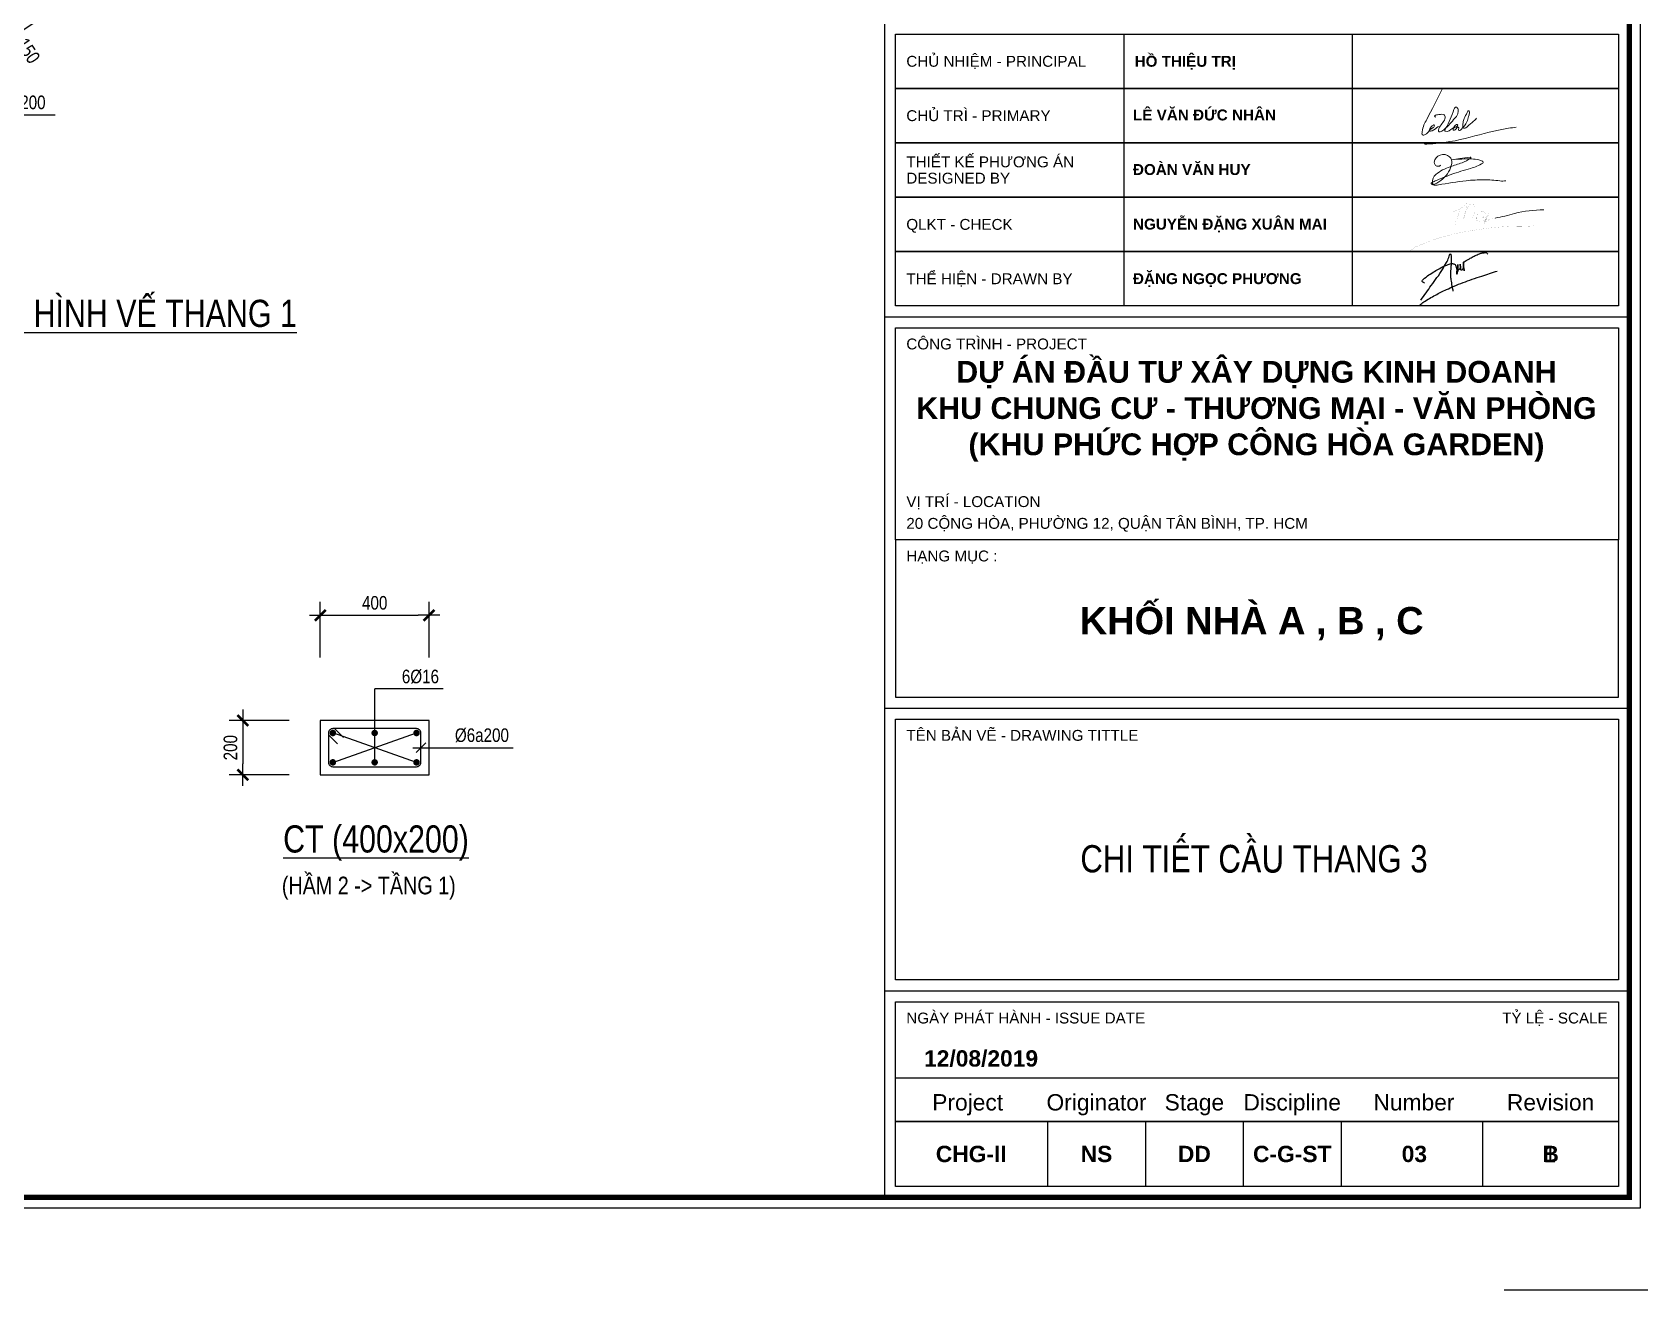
# Model space of a CAD drawing. Header units: millimetres. Extents: x 379264 to 1158416, y -283062 to 356890.
# Drawn here: x 762441 to 777226, y -31152 to -19584 of the extents above; entities that cross this region are included whole.
import ezdxf
from ezdxf.enums import TextEntityAlignment as Align

# ---------------------------------------------------------------- set-up
doc = ezdxf.new("R2010")
doc.units = ezdxf.units.MM
for name, color, linetype in [('01PM. TEXT A', 3, 'Continuous'), ('02PM. TEXT B', 4, 'Continuous'), ('04PM. THIN', 7, 'Continuous'), ('05PM. FRAME', 4, 'Continuous'), ('07PM. WACO', 6, 'Continuous'), ('08PM. SSS X', 6, 'Continuous'), ('10PM. REBAR', 1, 'Continuous'), ('11PM. DIM', 2, 'Continuous')]:
    doc.layers.add(name, color=color, linetype=linetype)
doc.layers.add('CHG_XX_Khung ten$0$TEXT', color=7, linetype='Continuous', lineweight=15)
doc.layers.add('TEXT', color=7, linetype='Continuous', lineweight=15)
doc.styles.add('$0$title block pccc$0$Arial - Bold', font='arialbd.ttf', dxfattribs={"height": 2.5})
doc.styles.add('[PMDC2013]STYLE', font='arial.ttf', dxfattribs={"width": 0.8})
doc.styles.add('CHG_XX_Khung ten$0$A1 BORDER$0$ARIAL', font='arial.ttf')
doc.styles.add('CHG_XX_Khung ten$0$A1 BORDER$0$Arial - Bold', font='arialbd.ttf', dxfattribs={"height": 2.5})
doc.styles.add('CHG_XX_Khung ten$0$arial', font='arial.ttf')
doc.styles.add('CHG_XX_Khung ten$0$Arial - Bold', font='arialbd.ttf')
doc.styles.add('CHG_XX_Khung ten$0$title block pccc$0$ARIAL', font='arial.ttf')
doc.styles.add('CHG_XX_Khung ten$0$title block pccc$0$Arial - Bold', font='arialbd.ttf', dxfattribs={"height": 2.5})
doc.styles.add('VN', font='VHELVCB_0.TTF')
doc.dimstyles.new('20', dxfattribs={"dimtxt": 250, "dimasz": 200, "dimexe": 250, "dimexo": 0, "dimgap": 100, "dimtad": 1, "dimdec": 0, "dimlfac": 0.2, "dimzin": 0, "dimdsep": 46, "dimtxsty": '[PMDC2013]STYLE', "dimblk": 'TICK', "dimcen": 0, "dimdle": 300, "dimclrd": 2, "dimclre": 2, "dimclrt": 4, "dimadec": 0, "dimazin": 0, "dimtfac": 0.004, "dimtdec": 0, "dimtix": 1, "dimtmove": 2, "dimatfit": 3, "dimldrblk": 'TICK', "dimfxl": 1, "dimtvp": 0.8, "dimtolj": 1, "dimtzin": 0, "dimarcsym": 0})

# ---------------------------------------------------------------- blocks, each defined once
blk = doc.blocks.new('CHG_XX_Khung ten')
for p, q in [((687, 577), (687, 17)), ((687, 179), (824, 179)), ((687, 107), (824, 107)), ((687, 55), (824, 55))]:
    blk.add_line(p, q)
at = {"color": 9, "linetype": 'Continuous'}
for p, q in [((731, 231), (731, 181)), ((773, 231), (773, 181))]:
    blk.add_line(p, q, dxfattribs=at)
at = {"linetype": 'Continuous'}
for p, q in [((689, 39), (822, 39)), ((716.98, 31), (716.98, 19)), ((734.98, 31), (734.98, 19)), ((752.98, 31), (752.98, 19)), ((770.98, 31), (770.98, 19)), ((797, 31), (797, 19))]:
    blk.add_line(p, q, dxfattribs=at)
blk.add_lwpolyline([(15, 579), (826, 579), (826, 15), (15, 15)], close=True)
at = {"color": 4, "linetype": 'Continuous', "const_width": 1}
blk.add_lwpolyline([(17, 577), (824, 577), (824, 17), (17, 17)], close=True, dxfattribs=at)
at = {"color": 9, "linetype": 'Continuous'}
for points in [[(822, 221), (689, 221), (689, 231), (822, 231)], [(822, 211), (689, 211), (689, 221), (822, 221)], [(822, 201), (689, 201), (689, 211), (822, 211)], [(822, 191), (689, 191), (689, 201), (822, 201)], [(822, 181), (689, 181), (689, 191), (822, 191)]]:
    blk.add_lwpolyline(points, close=True, dxfattribs=at)
blk.add_lwpolyline([(822, 211), (689, 211), (822, 211)], dxfattribs=at)
at = {"linetype": 'Continuous'}
for points in [[(689, 177), (822, 177), (822, 138), (689, 138)], [(689, 109), (822, 109), (822, 138), (689, 138)], [(689, 105), (822, 105), (822, 57), (689, 57)], [(689, 53), (822, 53), (822, 31), (689, 31)], [(822, 19), (689, 19), (689, 31), (822, 31)]]:
    blk.add_lwpolyline(points, close=True, dxfattribs=at)
at = {"color": 1}
for points in [[(785.63, 182.08), (787.56, 184.76), (789.61, 187.7), (790.35, 188.98), (790.79, 189.92), (791.06, 190.59), (791.21, 189.09), (791.18, 188.31), (791.14, 187.75), (791.09, 186.47), (791.21, 185.58), (791.42, 184.31), (791.51, 183.99), (791.51, 183.74)], [(786.29, 185.19), (785.86, 185.61), (786.06, 185.86), (787.11, 186.7), (788.17, 187.35), (789.1, 187.9), (790.12, 188.41), (790.69, 188.61), (791.04, 188.74), (791.47, 188.79), (791.73, 188.72), (791.92, 188.61), (792.08, 188.33), (792.16, 188.06), (792.21, 187.84), (792.21, 187.27), (792.2, 187.05), (792.23, 186.85), (792.39, 187.1), (792.48, 187.84), (792.46, 188.12), (792.44, 188.61), (792.46, 188.03), (792.53, 187.67), (792.73, 187.74), (792.86, 187.87), (792.9, 188.09), (792.9, 188.28), (792.87, 188.7), (792.91, 188.19), (792.93, 187.79), (792.94, 187.69), (793.11, 187.61), (793.31, 187.73), (793.45, 187.93), (793.48, 188.22), (793.48, 188.64), (793.48, 189.05), (793.48, 188.49), (793.56, 187.84), (793.63, 187.45), (793.48, 188.6), (793.51, 188.92), (794.2, 189.45), (794.72, 189.76), (795.44, 190.17), (796.2, 190.5), (796.65, 190.69), (797.26, 190.79), (797.77, 190.74), (797.95, 190.55)], [(785.43, 181.21), (786.17, 181.73), (788.31, 183), (790.34, 184), (791.77, 184.64), (795.08, 185.91), (796.87, 186.5), (799.7, 187.42)]]:
    blk.add_spline(points, degree=3, dxfattribs=at)
at = {"layer": 'CHG_XX_Khung ten$0$TEXT', "color": 1}
blk.add_lwpolyline([(801.29, 204.04, -0.124137), (800.16, 204.02, 0.028888), (797.25, 204.19, 0.026156), (793.98, 204.04, 0.007061), (788.86, 203.28, -0.091769), (787.85, 203.27, -0.25841), (787.51, 203.62, -0.039719), (788.28, 204, -0.004242), (791.23, 205.18, -0.019244), (794.8, 206.31, 0.094204), (797.02, 207.28, 0.504882), (796.98, 207.63, 0.07616), (796.3, 207.87, 0.041135), (794.97, 208.03, 0.034641), (791.34, 207.9, 0.01407), (792.8, 208.12, 0.003668), (794.71, 208.36, -0.800617), (794.79, 208.18, -0.093248), (793.21, 207.32, 0.020479), (791.05, 206.59, 0.096842), (788.38, 205.18, 0.259163), (787.77, 203.63, 0.564182), (788.17, 203.39, 0.087383), (789.69, 204.36, 0.156422), (791.35, 207.23, 0.228987), (790.91, 208.45, 0.272068), (789.19, 208.76, 0.293527), (788.08, 207.43, 0.171419), (788.25, 206.94, 0.281707), (788.69, 206.7, 0.217513), (789.34, 206.92)], format="xyb", dxfattribs=at)
at = {"layer": 'CHG_XX_Khung ten$0$TEXT', "color": 1, "const_width": 0.0121}
for points in [[(791.6, 198.34, 0.143835), (794.1, 199.89, -0.075685), (793.5, 197.02, -0.172299), (794.95, 199.92, -0.299798), (795.6, 198.96, -0.170508), (795.36, 197.75, 0.168316), (795.11, 197.03)], [(791.95, 196.04, -0.054469), (792.33, 197.1, 0.103257), (792.78, 199.38)], [(797.47, 197.92, 0.401177), (797.3, 198.32, 0.483935), (795.9, 197.43, 0.196997), (796.02, 196.61, 0.296639), (796.38, 196.53, 0.183057), (797.12, 197.39)], [(797.48, 198.09, 0.142769), (797.07, 197.1, 0.220826), (797.29, 196.56, 0.106687), (798.07, 198.16, 0.181562), (797.64, 197.4, -0.039872), (797.25, 196.09, -0.060225), (798.09, 197.69, 0.017174), (797.52, 196.45, -0.149286), (799.3, 197.16)], [(806.31, 195.73, -0.026807), (805.12, 195.66, 0.027369), (800.25, 195.52, 0.022423), (795.26, 194.89, 0.038275), (791.04, 194.04, 0.053272), (785.95, 192.37, 0.118692), (783.44, 190.96)]]:
    blk.add_lwpolyline(points, format="xyb", dxfattribs=at)
at = {"layer": 'CHG_XX_Khung ten$0$TEXT', "color": 1}
for centre, radius, start, end in [((808.51, 174.85), 23.83, 90.5448, 103.6788), ((793.37, 230.45), 33.81, 280.1185, 286.3373)]:
    blk.add_arc(centre, radius, start, end, dxfattribs=at)
for points in [[(789.62, 220.97), (786.72, 215.31), (785.87, 213.03), (785.94, 212.46), (786.42, 212.53), (787.18, 213.24), (787.77, 213.73), (788.12, 214.16), (788.07, 214.29), (787.94, 214.27), (787.28, 213.56), (787.2, 213.33), (787.26, 213.21), (787.44, 213.16), (787.7, 213.23), (788.87, 214.02)], [(788.4, 215.73), (788.18, 215.82), (788.21, 216), (788.32, 216.07), (788.7, 216.16), (789.23, 216.24), (789.76, 216.24), (790.01, 216.08), (790.1, 215.79), (790.05, 215.41), (788.96, 213.65), (788.88, 213.4), (788.88, 213.13), (789, 213.02), (789.17, 213.01), (789.51, 213.17), (790.77, 214.27), (791.67, 215.27), (792.3, 216.07), (792.5, 216.66), (792.49, 217.11), (792.33, 217.45), (792.13, 217.58), (791.94, 217.52), (791.73, 217.16), (790.12, 213.5), (790.04, 213.21), (790.14, 213.12), (791.53, 213.7), (792.32, 214.06), (792.42, 214.24), (792.36, 214.39), (792.17, 214.35), (791.86, 214.12), (791.68, 213.82), (791.57, 213.47), (791.67, 213.35), (791.96, 213.42), (792.51, 213.89), (792.61, 213.78), (792.55, 213.52), (792.61, 213.3), (792.77, 213.25), (793.05, 213.46), (794.1, 214.86), (794.42, 215.85), (794.57, 216.45), (794.53, 216.83), (794.42, 216.89), (794.27, 216.8), (794.14, 216.57), (793.62, 215.47), (793.41, 214.74), (793.36, 214.18), (793.41, 213.82), (793.56, 213.67), (793.77, 213.71), (794.19, 213.99), (795.35, 214.98), (795.89, 215.51)], [(786.22, 211.12), (786.28, 210.87), (786.71, 210.78), (801.78, 213.69), (803.18, 213.88)]]:
    blk.add_spline(points, degree=3, dxfattribs=at)
at = {"layer": 'Defpoints', "color": 1, "ltscale": 2}
blk.add_lwpolyline([(800.94, 0), (841, 0), (841, 40)], dxfattribs=at)
for s, height, style, p in [('CHỦ NHIỆM - PRINCIPAL', 2, 'CHG_XX_Khung ten$0$title block pccc$0$ARIAL', (691, 226)), ('HỒ THIỆU TRỊ', 2, 'CHG_XX_Khung ten$0$title block pccc$0$Arial - Bold', (733, 226)), ('CHỦ TRÌ - PRIMARY', 2, 'CHG_XX_Khung ten$0$title block pccc$0$ARIAL', (691, 216)), ('LÊ VĂN ĐỨC NHÂN', 2.0073, 'CHG_XX_Khung ten$0$Arial - Bold', (732.68, 216.13)), ('THIẾT KẾ PHƯƠNG ÁN', 2, 'CHG_XX_Khung ten$0$title block pccc$0$ARIAL', (691, 207.5)), ('ĐOÀN VĂN HUY', 2.0073, 'CHG_XX_Khung ten$0$Arial - Bold', (732.68, 206.09)), ('DESIGNED BY', 2, 'CHG_XX_Khung ten$0$title block pccc$0$ARIAL', (691, 204.5)), ('QLKT - CHECK', 2, 'CHG_XX_Khung ten$0$title block pccc$0$ARIAL', (691, 196)), ('NGUYỄN ĐẶNG XUÂN MAI', 2.0073, 'CHG_XX_Khung ten$0$Arial - Bold', (732.68, 196.05)), ('THỂ HIỆN - DRAWN BY', 2, 'CHG_XX_Khung ten$0$title block pccc$0$ARIAL', (691, 186)), ('ĐẶNG NGỌC PHƯƠNG', 2.0073, 'CHG_XX_Khung ten$0$Arial - Bold', (732.68, 186.02)), ('CÔNG TRÌNH - PROJECT', 2, 'CHG_XX_Khung ten$0$A1 BORDER$0$ARIAL', (691, 174)), ('VỊ TRÍ - LOCATION', 2, 'CHG_XX_Khung ten$0$A1 BORDER$0$ARIAL', (691, 145)), ('20 CỘNG HÒA, PHƯỜNG 12, QUẬN TÂN BÌNH, TP. HCM', 2, 'CHG_XX_Khung ten$0$A1 BORDER$0$ARIAL', (691, 141)), ('HẠNG MỤC :', 2, 'CHG_XX_Khung ten$0$A1 BORDER$0$ARIAL', (691, 135)), ('TÊN BẢN VẼ - DRAWING TITTLE', 2, 'CHG_XX_Khung ten$0$A1 BORDER$0$ARIAL', (691, 102)), ('NGÀY PHÁT HÀNH - ISSUE DATE', 2, 'CHG_XX_Khung ten$0$A1 BORDER$0$ARIAL', (691, 50))]:
    blk.add_text(s, height=height, dxfattribs=dict(style=style)).set_placement(p, align=Align.MIDDLE_LEFT)
at = {"style": 'CHG_XX_Khung ten$0$A1 BORDER$0$ARIAL'}
blk.add_text('TỶ LỆ - SCALE', height=2, dxfattribs=at).set_placement((820, 50), align=Align.MIDDLE_RIGHT)
for s, style, p in [('12/08/2019', 'CHG_XX_Khung ten$0$A1 BORDER$0$Arial - Bold', (704.75, 42.57)), ('Project', 'CHG_XX_Khung ten$0$A1 BORDER$0$ARIAL', (702.28, 34.5)), ('Originator', 'CHG_XX_Khung ten$0$A1 BORDER$0$ARIAL', (725.98, 34.5)), ('Stage', 'CHG_XX_Khung ten$0$A1 BORDER$0$ARIAL', (743.98, 34.5)), ('Discipline', 'CHG_XX_Khung ten$0$A1 BORDER$0$ARIAL', (761.98, 34.5)), ('Number', 'CHG_XX_Khung ten$0$A1 BORDER$0$ARIAL', (784.37, 34.5)), ('Revision', 'CHG_XX_Khung ten$0$A1 BORDER$0$ARIAL', (809.5, 34.5)), ('CHG-II', 'CHG_XX_Khung ten$0$A1 BORDER$0$Arial - Bold', (702.94, 25)), ('NS', 'CHG_XX_Khung ten$0$A1 BORDER$0$Arial - Bold', (725.98, 25)), ('DD', 'CHG_XX_Khung ten$0$A1 BORDER$0$Arial - Bold', (743.98, 25)), ('1', 'CHG_XX_Khung ten$0$arial', (809.36, 24.93))]:
    blk.add_text(s, height=3, dxfattribs=dict(style=style)).set_placement(p, align=Align.MIDDLE_CENTER)
at = {"attachment_point": 2, "style": 'CHG_XX_Khung ten$0$A1 BORDER$0$Arial - Bold'}
for s, insert, char_height, width in [('DỰ ÁN ĐẦU TƯ XÂY DỰNG KINH DOANH\\PKHU CHUNG CƯ - THƯƠNG MẠI - VĂN PHÒNG\\P(KHU PHỨC HỢP CÔNG HÒA GARDEN)', (755.4, 170.88), 4, 159.8745), ('KHỐI NHÀ A , B , C', (754.52, 125.61), 5, 104.1229)]:
    blk.add_mtext(s, dxfattribs=dict(at, insert=insert, char_height=char_height, width=width))
blk = doc.blocks.new('TICK')
at = {"color": 0, "linetype": 'ByBlock'}
blk.add_line((1, 0), (-1, 0), dxfattribs=at)
at = {"color": 7, "linetype": 'ByBlock', "const_width": 0.25}
blk.add_lwpolyline([(-0.5, -0.5), (0.5, 0.5)], dxfattribs=at)
blk = doc.blocks.new('*D569')
at = {"layer": '11PM. DIM', "color": 2, "lineweight": -2, "ltscale": 0.3, "transparency": 16777216}
for p, q in [((4853, 3203), (5667, 3740)), ((5761, 3143), (5569, 3436)), ((5266, 2577), (6080, 3114))]:
    blk.add_line(p, q, dxfattribs=at)
at = {"layer": 'Defpoints', "color": 0, "ltscale": 0.3, "transparency": 16777216}
for p in [(5458, 3603), (4853, 3203), (5266, 2577)]:
    blk.add_point(p, dxfattribs=at)
at = {"layer": '11PM. DIM', "color": 2, "lineweight": -2, "ltscale": 0.3, "transparency": 16777216, "xscale": 200, "yscale": 200, "zscale": 200}
for p, rotation in [((5458, 3603), 123.4248111821306), ((5871, 2977), 303.4248111821307)]:
    blk.add_blockref('TICK', p, dxfattribs=dict(at, rotation=rotation))
at = {"layer": '11PM. DIM', "color": 4, "ltscale": 0.3, "transparency": 16777216, "insert": (6285, 2805), "char_height": 250, "attachment_point": 5, "rotation": 303.4248, "style": '[PMDC2013]STYLE'}
blk.add_mtext('\\A1;150', dxfattribs=at)
blk = doc.blocks.new('*D570')
at = {"layer": '11PM. DIM', "color": 2, "lineweight": -2, "ltscale": 0.3, "transparency": 16777216}
for p, q in [((9960, 8671), (9437, 9463)), ((9408, 9145), (7238, 7712)), ((7456, 7018), (6933, 7811))]:
    blk.add_line(p, q, dxfattribs=at)
at = {"layer": 'Defpoints', "color": 0, "ltscale": 0.3, "transparency": 16777216}
for p in [(9960, 8671), (7071, 7602), (7456, 7018)]:
    blk.add_point(p, dxfattribs=at)
at = {"layer": '11PM. DIM', "color": 2, "lineweight": -2, "ltscale": 0.3, "transparency": 16777216, "xscale": 200, "yscale": 200, "zscale": 200}
for p, rotation in [((9575, 9255), 33.42481118583261), ((7071, 7602), 213.4248111858326)]:
    blk.add_blockref('TICK', p, dxfattribs=dict(at, rotation=rotation))
at = {"layer": '11PM. DIM', "color": 4, "ltscale": 0.3, "transparency": 16777216, "insert": (8196, 8620), "char_height": 250, "attachment_point": 5, "rotation": 33.4248, "style": '[PMDC2013]STYLE'}
blk.add_mtext('\\A1;L/4', dxfattribs=at)
blk = doc.blocks.new('*D571')
at = {"layer": '11PM. DIM', "color": 2, "lineweight": -2, "ltscale": 0.3, "transparency": 16777216}
for p, q in [((2464, 3723), (1941, 4516)), ((1912, 4197), (-258, 2765)), ((-40, 2071), (-563, 2863))]:
    blk.add_line(p, q, dxfattribs=at)
at = {"layer": 'Defpoints', "color": 0, "ltscale": 0.3, "transparency": 16777216}
for p in [(2464, 3723), (-425, 2655), (-40, 2071)]:
    blk.add_point(p, dxfattribs=at)
at = {"layer": '11PM. DIM', "color": 2, "lineweight": -2, "ltscale": 0.3, "transparency": 16777216, "xscale": 200, "yscale": 200, "zscale": 200}
for p, rotation in [((2079, 4307), 33.42481118583261), ((-425, 2655), 213.4248111858326)]:
    blk.add_blockref('TICK', p, dxfattribs=dict(at, rotation=rotation))
at = {"layer": '11PM. DIM', "color": 4, "ltscale": 0.3, "transparency": 16777216, "insert": (700, 3672), "char_height": 250, "attachment_point": 5, "rotation": 33.4248, "style": '[PMDC2013]STYLE'}
blk.add_mtext('\\A1;L/4', dxfattribs=at)
blk = doc.blocks.new('*U685')
at = {"const_width": 60}
for points in [[(-30, 0, 1), (30, 0, 1)], [(970, 0, 1), (1030, 0, 1)], [(1970, 0, 1), (2030, 0, 1)], [(2970, 0, 1), (3030, 0, 1)], [(3970, 0, 1), (4030, 0, 1)], [(4970, 0, 1), (5030, 0, 1)], [(5970, 0, 1), (6030, 0, 1)], [(6970, 0, 1), (7030, 0, 1)], [(7970, 0, 1), (8030, 0, 1)], [(8970, 0, 1), (9030, 0, 1)], [(9970, 0, 1), (10030, 0, 1)], [(10970, 0, 1), (11030, 0, 1)], [(11970, 0, 1), (12030, 0, 1)], [(12970, 0, 1), (13030, 0, 1)]]:
    blk.add_lwpolyline(points, format="xyb", close=True, dxfattribs=at)
blk = doc.blocks.new('*U812')
at = {"const_width": 60}
for points in [[(-30, 0, 1), (30, 0, 1)], [(970, 0, 1), (1030, 0, 1)], [(1970, 0, 1), (2030, 0, 1)], [(2970, 0, 1), (3030, 0, 1)]]:
    blk.add_lwpolyline(points, format="xyb", close=True, dxfattribs=at)
blk = doc.blocks.new('*U809')
at = {"const_width": 60}
for points in [[(-4970, 0, -1), (-5030, 0, -1)], [(-3970, 0, -1), (-4030, 0, -1)], [(-2970, 0, -1), (-3030, 0, -1)], [(-1970, 0, -1), (-2030, 0, -1)], [(-970, 0, -1), (-1030, 0, -1)], [(30, 0, -1), (-30, 0, -1)]]:
    blk.add_lwpolyline(points, format="xyb", close=True, dxfattribs=at)
blk = doc.blocks.new('*U811')
at = {"const_width": 60}
for points in [[(-3970, 0, -1), (-4030, 0, -1)], [(-2970, 0, -1), (-3030, 0, -1)], [(-1970, 0, -1), (-2030, 0, -1)], [(-970, 0, -1), (-1030, 0, -1)], [(30, 0, -1), (-30, 0, -1)]]:
    blk.add_lwpolyline(points, format="xyb", close=True, dxfattribs=at)
blk = doc.blocks.new('*D572')
at = {"layer": '11PM. DIM', "color": 2, "lineweight": -2, "ltscale": 0.3, "transparency": 16777216}
for p, q in [((9575, 9255), (9051, 10048)), ((9022, 9729), (-644, 3349)), ((-425, 2655), (-949, 3448))]:
    blk.add_line(p, q, dxfattribs=at)
at = {"layer": 'Defpoints', "color": 0, "ltscale": 0.3, "transparency": 16777216}
for p in [(9575, 9255), (-811, 3239), (-425, 2655)]:
    blk.add_point(p, dxfattribs=at)
at = {"layer": '11PM. DIM', "color": 2, "lineweight": -2, "ltscale": 0.3, "transparency": 16777216, "xscale": 200, "yscale": 200, "zscale": 200}
for p, rotation in [((9189, 9839), 33.42481118583261), ((-811, 3239), 213.4248111858326)]:
    blk.add_blockref('TICK', p, dxfattribs=dict(at, rotation=rotation))
at = {"layer": '11PM. DIM', "color": 4, "ltscale": 0.3, "transparency": 16777216, "insert": (4065, 6727), "char_height": 250, "attachment_point": 5, "rotation": 33.4248, "style": '[PMDC2013]STYLE'}
blk.add_mtext('\\A1;L', dxfattribs=at)
blk = doc.blocks.new('*D573')
at = {"layer": '11PM. DIM', "color": 2, "lineweight": -2, "ltscale": 0.3, "transparency": 16777216}
for p, q in [((18045, 8035), (18995, 8035)), ((18745, 7485), (18745, 7835)), ((18045, 7285), (18995, 7285))]:
    blk.add_line(p, q, dxfattribs=at)
at = {"layer": 'Defpoints', "color": 0, "ltscale": 0.3, "transparency": 16777216}
for p in [(18045, 8035), (18745, 8035), (18045, 7285)]:
    blk.add_point(p, dxfattribs=at)
at = {"layer": '11PM. DIM', "color": 2, "lineweight": -2, "ltscale": 0.3, "transparency": 16777216, "xscale": 200, "yscale": 200, "zscale": 200}
for p, rotation in [((18745, 8035), 90), ((18745, 7285), 270)]:
    blk.add_blockref('TICK', p, dxfattribs=dict(at, rotation=rotation))
at = {"layer": '11PM. DIM', "color": 4, "ltscale": 0.3, "transparency": 16777216, "insert": (18517, 7660), "char_height": 250, "attachment_point": 5, "rotation": 90, "style": '[PMDC2013]STYLE'}
blk.add_mtext('\\A1;150', dxfattribs=at)
blk = doc.blocks.new('*D574')
at = {"layer": '11PM. DIM', "color": 2, "lineweight": -2, "ltscale": 0.3, "transparency": 16777216}
for p, q in [((18045, 7285), (18995, 7285)), ((18745, 7085), (18745, 6235)), ((18045, 6035), (18995, 6035))]:
    blk.add_line(p, q, dxfattribs=at)
at = {"layer": 'Defpoints', "color": 0, "ltscale": 0.3, "transparency": 16777216}
for p in [(18045, 7285), (18045, 6035), (18745, 6035)]:
    blk.add_point(p, dxfattribs=at)
at = {"layer": '11PM. DIM', "color": 2, "lineweight": -2, "ltscale": 0.3, "transparency": 16777216, "xscale": 200, "yscale": 200, "zscale": 200}
for p, rotation in [((18745, 7285), 90), ((18745, 6035), 270)]:
    blk.add_blockref('TICK', p, dxfattribs=dict(at, rotation=rotation))
at = {"layer": '11PM. DIM', "color": 4, "ltscale": 0.3, "transparency": 16777216, "insert": (18517, 6660), "char_height": 250, "attachment_point": 5, "rotation": 90, "style": '[PMDC2013]STYLE'}
blk.add_mtext('\\A1;250', dxfattribs=at)
blk = doc.blocks.new('*D575')
at = {"layer": '11PM. DIM', "color": 2, "lineweight": -2, "ltscale": 0.3, "transparency": 16777216}
for p, q in [((18745, 8035), (19695, 8035)), ((19445, 6235), (19445, 7835)), ((18745, 6035), (19695, 6035))]:
    blk.add_line(p, q, dxfattribs=at)
at = {"layer": 'Defpoints', "color": 0, "ltscale": 0.3, "transparency": 16777216}
for p in [(18745, 8035), (19445, 8035), (18745, 6035)]:
    blk.add_point(p, dxfattribs=at)
at = {"layer": '11PM. DIM', "color": 2, "lineweight": -2, "ltscale": 0.3, "transparency": 16777216, "xscale": 200, "yscale": 200, "zscale": 200}
for p, rotation in [((19445, 8035), 90), ((19445, 6035), 270)]:
    blk.add_blockref('TICK', p, dxfattribs=dict(at, rotation=rotation))
at = {"layer": '11PM. DIM', "color": 4, "ltscale": 0.3, "transparency": 16777216, "insert": (19217, 7035), "char_height": 250, "attachment_point": 5, "rotation": 90, "style": '[PMDC2013]STYLE'}
blk.add_mtext('\\A1;400', dxfattribs=at)
blk = doc.blocks.new('*D576')
at = {"layer": '11PM. DIM', "color": 2, "lineweight": -2, "ltscale": 0.3, "transparency": 16777216}
for p, q in [((16919, 5827), (16919, 4877)), ((17919, 5827), (17919, 4877)), ((17119, 5127), (17719, 5127))]:
    blk.add_line(p, q, dxfattribs=at)
at = {"layer": 'Defpoints', "color": 0, "ltscale": 0.3, "transparency": 16777216}
for p in [(16919, 5827), (17919, 5827), (17919, 5127)]:
    blk.add_point(p, dxfattribs=at)
at = {"layer": '11PM. DIM', "color": 2, "lineweight": -2, "ltscale": 0.3, "transparency": 16777216, "xscale": 200, "yscale": 200, "zscale": 200, "rotation": 180}
blk.add_blockref('TICK', (16919, 5127), dxfattribs=at)
at = {"layer": '11PM. DIM', "color": 2, "lineweight": -2, "ltscale": 0.3, "transparency": 16777216, "xscale": 200, "yscale": 200, "zscale": 200}
blk.add_blockref('TICK', (17919, 5127), dxfattribs=at)
at = {"layer": '11PM. DIM', "color": 4, "ltscale": 0.3, "transparency": 16777216, "insert": (17419, 5354), "char_height": 250, "attachment_point": 5, "style": '[PMDC2013]STYLE'}
blk.add_mtext('\\A1;200', dxfattribs=at)
blk = doc.blocks.new('*U810')
at = {"layer": '04PM. THIN'}
for p, q in [((0, 0), (0, 950)), ((-300, 475), (2250, 475)), ((0, 150), (300, 150)), ((300, 150), (0, 0))]:
    blk.add_line(p, q, dxfattribs=at)
at = {"layer": '04PM. THIN', "linetype": 'ByBlock'}
blk.add_line((-475, 0), (475, 0), dxfattribs=at)
at = {"layer": '04PM. THIN'}
blk.add_solid([(0, 0), (0, 150), (-300, 150)], dxfattribs=at)
blk = doc.blocks.new('*U1034')
at = {"layer": '04PM. THIN'}
for p, q in [((0, 0), (0, 950)), ((-300, 475), (2100, 475)), ((0, 150), (300, 150)), ((300, 150), (0, 0))]:
    blk.add_line(p, q, dxfattribs=at)
at = {"layer": '04PM. THIN', "linetype": 'ByBlock'}
blk.add_line((-475, 0), (475, 0), dxfattribs=at)
at = {"layer": '04PM. THIN'}
blk.add_solid([(0, 0), (0, 150), (-300, 150)], dxfattribs=at)
blk = doc.blocks.new('*D530')
at = {"layer": '11PM. DIM', "color": 2, "lineweight": -2, "transparency": 16777216}
for p, q in [((591912, -17457), (591912, -16431)), ((593912, -17457), (593912, -16431)), ((592112, -16681), (593712, -16681))]:
    blk.add_line(p, q, dxfattribs=at)
at = {"layer": 'Defpoints', "color": 0, "transparency": 16777216}
for p in [(593912, -16681), (591912, -17457), (593912, -17457)]:
    blk.add_point(p, dxfattribs=at)
at = {"layer": '11PM. DIM', "color": 2, "lineweight": -2, "transparency": 16777216, "xscale": 200, "yscale": 200, "zscale": 200, "rotation": 180}
blk.add_blockref('TICK', (591912, -16681), dxfattribs=at)
at = {"layer": '11PM. DIM', "color": 2, "lineweight": -2, "transparency": 16777216, "xscale": 200, "yscale": 200, "zscale": 200}
blk.add_blockref('TICK', (593912, -16681), dxfattribs=at)
at = {"layer": '11PM. DIM', "color": 4, "transparency": 16777216, "insert": (592912, -16453), "char_height": 250, "attachment_point": 5, "style": '[PMDC2013]STYLE'}
blk.add_mtext('\\A1;400', dxfattribs=at)
blk = doc.blocks.new('*D531')
at = {"layer": '11PM. DIM', "color": 2, "lineweight": -2, "transparency": 16777216}
for p, q in [((591338, -18616), (590238, -18616)), ((590488, -18816), (590488, -19416)), ((591338, -19616), (590238, -19616))]:
    blk.add_line(p, q, dxfattribs=at)
at = {"layer": 'Defpoints', "color": 0, "transparency": 16777216}
for p in [(591338, -18616), (590488, -19616), (591338, -19616)]:
    blk.add_point(p, dxfattribs=at)
at = {"layer": '11PM. DIM', "color": 2, "lineweight": -2, "transparency": 16777216, "xscale": 200, "yscale": 200, "zscale": 200}
for p, rotation in [((590488, -18616), 90), ((590488, -19616), 270)]:
    blk.add_blockref('TICK', p, dxfattribs=dict(at, rotation=rotation))
at = {"layer": '11PM. DIM', "color": 4, "transparency": 16777216, "insert": (590260, -19116), "char_height": 250, "attachment_point": 5, "rotation": 90, "style": '[PMDC2013]STYLE'}
blk.add_mtext('\\A1;200', dxfattribs=at)
blk = doc.blocks.new('*U581')
at = {"layer": '08PM. SSS X'}
blk.add_lwpolyline([(230, 150), (1770, 150, 0.414214), (1850, 230), (1850, 770, 0.414214), (1770, 850), (230, 850, 0.414214), (150, 770), (150, 230, 0.414214)], format="xyb", close=True, dxfattribs=at)
blk = doc.blocks.new('A$C675A2ADB')
at = {"layer": '04PM. THIN'}
for p, q in [((15129.2, 7830), (16129.2, 7490)), ((16129.2, 7830), (15129.2, 7490)), ((8561.1, 6668.5), (8600.1, 5430.4)), ((5438.6, 1625.8), (5228.4, 2827.7)), ((2408.4, 2535.2), (2639.6, 1496.5))]:
    blk.add_line(p, q, dxfattribs=at)
at = {"layer": '04PM. THIN', "flags": 128}
for points in [[(13694.5, 7910), (13430.2, 8710), (12088.8, 8710)], [(15629.2, 7660), (15629.2, 8710), (14287.9, 8710)], [(10611.6, 6853.9), (9728.1, 7604), (8386.7, 7604)], [(14471.9, 7410), (14207.6, 6610), (12866.3, 6610)], [(9434.7, 5981.3), (8561.1, 6668.5), (7219.7, 6668.5)], [(16919.2, 6434.4), (16099.6, 5694.3), (14369.7, 5694.3)], [(7413.9, 4174.3), (7955.9, 3352.9), (9297.3, 3352.9)], [(3474.2, 2047.4), (2408.4, 2535.2), (1067, 2535.2)], [(4393.8, 2276.8), (5438.6, 1625.8), (6780, 1625.8)], [(1483.7, 829.5), (1139.2, 1579.7), (-202.2, 1579.7)]]:
    blk.add_lwpolyline(points, dxfattribs=at)
at = {"layer": '04PM. THIN'}
blk.add_lwpolyline([(-1626, -1449), (-1626, -1449), (-1626, -666.9), (-1498.7, -665.9), (-1749.4, -506.2), (-1626, -506.2), (-1626, 199.9), (-1626, 199.9), (-1626, -506.5), (-1749.4, -506.2), (-1498.7, -665.9), (-1626, -666.4)], close=True, dxfattribs=at)
at = {"layer": '05PM. FRAME', "ltscale": 0.25}
for p, q in [((17919.2, 8035), (17919.2, 6035)), ((16919.2, 7285), (12399.4, 7285)), ((16919.2, 6035), (16919.2, 7285)), ((17919.2, 6035), (16919.2, 6035)), ((0, 0), (924.2, 610)), ((0, 0), (-1626, 0))]:
    blk.add_line(p, q, dxfattribs=at)
for points in [[(924.2, 610), (924.2, 610), (924.2, 1435), (2174.2, 1435), (2174.2, 2260), (3424.2, 2260), (3424.2, 3085), (4674.2, 3085), (4674.2, 3910), (5924.2, 3910), (5924.2, 4735), (7174.2, 4735), (7174.2, 5560), (8424.2, 5560), (8424.2, 6385), (9674.2, 6385), (9674.2, 7210), (10924.2, 7210), (10924.2, 8035), (17919.2, 8035)], [(12399.4, 7285), (924.2, -288.6), (924.2, -2000), (-325.8, -2000), (-325.8, -1250), (-1626, -1250)]]:
    blk.add_lwpolyline(points, dxfattribs=at)
at = {"layer": '08PM. SSS X', "ltscale": 400}
for p, q in [((8556, 5497.2), (12002.3, 7771.8)), ((11049.2, 7830), (11049.2, 6787.6)), ((11129.2, 7910), (17689.2, 7910)), ((12046.4, 7785), (13936.1, 7785)), ((17619.2, 7821.1), (17619.2, 7489.9)), ((17769.2, 6788.1), (17769.2, 7830)), ((12675.3, 7646.8), (10.2, -712.2)), ((17539.2, 7410), (11254.2, 7410)), ((12719.3, 7660), (13936.1, 7660)), ((11174.2, 7330), (11174.2, 6787.6)), ((8533.3, 5386.4), (8750.9, 5056.7)), ((-139.8, -242.1), (3430.2, 2114.1)), ((3541, 2091.4), (3758.6, 1761.8)), ((-175.8, -1735.7), (-175.8, -308.8)), ((-25.8, -1735.7), (-25.8, -779))]:
    blk.add_line(p, q, dxfattribs=at)
for centre, start, end in [((11129.2, 7830), 90, 180), ((12046.4, 7705), 90, 123.42481), ((17689.2, 7830), 0, 90), ((11254.2, 7330), 90, 180), ((12719.3, 7580), 90, 123.42481), ((17539.2, 7489.9), 270, 0), ((8600.1, 5430.4), 123.42481, 213.42481), ((3474.2, 2047.4), 33.42481, 123.42481), ((-95.8, -308.8), 123.42481, 180), ((54.2, -779), 123.42481, 180)]:
    blk.add_arc(centre, 80, start, end, dxfattribs=at)
at = {"layer": '02PM. TEXT B', "ltscale": 500}
blk.add_blockref('*U810', (18519.8, 8035), dxfattribs=at)
at = {"layer": '02PM. TEXT B', "ltscale": 500, "xscale": -1}
blk.add_blockref('*U1034', (-550.8, 0), dxfattribs=at)
at = {"layer": '04PM. THIN', "xscale": -1}
blk.add_blockref('*U809', (11129.2, 7830), dxfattribs=at)
at = {"layer": '04PM. THIN'}
for name, p, rotation in [('*U811', (12129.2, 7490), 180), ('*U812', (3474.2, 2047.4), 213.4248111826145)]:
    blk.add_blockref(name, p, dxfattribs=dict(at, rotation=rotation))
at = {"layer": '04PM. THIN', "xscale": -1}
for name, p, rotation in [('*U685', (1043.4, 65.6), 213.4248111825855), ('*U812', (8600.1, 5430.4), 213.4248111826163)]:
    blk.add_blockref(name, p, dxfattribs=dict(at, rotation=rotation))
at = {"layer": '01PM. TEXT A', "style": '[PMDC2013]STYLE', "width": 0.8}
blk.add_text('%%UCHI TIẾT ĐIỂN HÌNH VẾ THANG 1', height=500, dxfattribs=at).set_placement((6816.5, -2275.9), align=Align.CENTER)
at = {"layer": '02PM. TEXT B', "color": 4, "style": '[PMDC2013]STYLE', "width": 0.8}
for s, p in [('%%C12a150', (12112.5, 8815)), ('%%C10a200', (14311.6, 8815)), ('%%C12a150', (8410.4, 7709)), ('%%C8a200', (7243.4, 6773.5)), ('%%C12a150', (12890, 6715)), ('DT (200x400)', (14400.9, 5799.3)), ('%%C12a150', (8126, 3457.9)), ('%%C8a200', (1090.7, 2640.2)), ('%%C12a150', (-178.5, 1684.7)), ('%%C8a200', (5608.7, 1730.8))]:
    blk.add_text(s, height=250, dxfattribs=at).set_placement(p)
at = {"layer": '02PM. TEXT B', "ltscale": 500, "style": '[PMDC2013]STYLE', "width": 0.8}
for s, p in [('CĐ CHIẾU NGHỈ', (18639.6, 8740, 0)), ('CĐ SÀN TẦNG', (-2567.6, 705, 0))]:
    blk.add_text(s, height=250, dxfattribs=at).set_placement(p, align=Align.MIDDLE_LEFT)
at = {"layer": '11PM. DIM', "ltscale": 0.3}
for base, p1, p2, text, picture, middle in [((-810.9, 3239), (9574.7, 9254.8), (-425.3, 2654.8), 'L', '*D572', (4065.1, 6726.8)), ((7070.9, 7602.3), (9960.3, 8670.6), (7456.4, 7018), 'L/4', '*D570', (8196.5, 8619.9)), ((-425.3, 2654.8), (2464.1, 3723.1), (-39.7, 2070.6), 'L/4', '*D571', (700.3, 3672.4))]:
    dim = blk.add_linear_dim(base=base, p1=p1, p2=p2, angle=213.42481, text=text, dimstyle='20', override={"dimtxsty": '[PMDC2013]STYLE'}, dxfattribs=at)
    dim.commit()
    dim.dimension.update_dxf_attribs({"geometry": picture, "text_midpoint": middle})
for base, p1, p2, angle, picture, middle in [((18744.8, 8035), (18044.8, 7285), (18044.8, 8035), 90, '*D573', (18517.1, 7660)), ((19444.8, 8035), (18744.8, 6035), (18744.8, 8035), 90, '*D575', (19217.1, 7035)), ((18744.8, 6035), (18044.8, 7285), (18044.8, 6035), 270, '*D574', (18517.1, 6660))]:
    dim = blk.add_linear_dim(base=base, p1=p1, p2=p2, angle=angle, dimstyle='20', override={"dimtxsty": '[PMDC2013]STYLE'}, dxfattribs=at)
    dim.commit()
    dim.dimension.update_dxf_attribs({"geometry": picture, "text_midpoint": middle})
dim = blk.add_linear_dim(base=(17919.2, 5126.7), p1=(16919.2, 5826.7), p2=(17919.2, 5826.7), dimstyle='20', override={"dimtxsty": '[PMDC2013]STYLE'}, dxfattribs=at)
dim.commit()
dim.dimension.update_dxf_attribs({"geometry": '*D576', "text_midpoint": (17419.2, 5354.4)})
dim = blk.add_linear_dim(base=(5458.3, 3602.5), p1=(5266.4, 2577.2), p2=(4853.3, 3203.1), angle=123.42481, dimstyle='20', dxfattribs=at)
dim.commit()
dim.dimension.update_dxf_attribs({"geometry": '*D569', "text_midpoint": (6285.4, 2804.8), "dimtype": 128})
blk = doc.blocks.new('A$C3D863BF7')
at = {"layer": '04PM. THIN', "linetype": 'ByBlock'}
for p, q in [((2261.2, -578.6), (1000, -578.6)), ((1770, -1928.6), (230, -1388.6)), ((230, -1928.6), (1770, -1388.6)), ((1700, -1658.6), (3549.5, -1658.6))]:
    blk.add_line(p, q, dxfattribs=at)
at = {"layer": '04PM. THIN'}
blk.add_line((1000, -1928.6), (1000, -578.6), dxfattribs=at)
at = {"layer": '04PM. THIN', "const_width": 60}
for points in [[(200, -1388.6, 1), (260, -1388.6, 1)], [(970, -1388.6, 1), (1030, -1388.6, 1)], [(1740, -1388.6, 1), (1800, -1388.6, 1)], [(200, -1928.6, 1), (260, -1928.6, 1)], [(970, -1928.6, -1), (1030, -1928.6, -1)], [(1740, -1928.6, 1), (1800, -1928.6, 1)]]:
    blk.add_lwpolyline(points, format="xyb", close=True, dxfattribs=at)
at = {"layer": '05PM. FRAME'}
for p, q in [((2000, -1158.6), (0, -1158.6)), ((0, -1158.6), (0, -2158.6)), ((2000, -2158.6), (2000, -1158.6)), ((0, -2158.6), (2000, -2158.6))]:
    blk.add_line(p, q, dxfattribs=at)
at = {"layer": '07PM. WACO'}
for p, q in [((150, -1421.9), (315.3, -1587.2)), ((263.5, -1308.4), (428.8, -1473.7))]:
    blk.add_line(p, q, dxfattribs=at)
at = {"layer": '10PM. REBAR'}
blk.add_line((1761.6, -1747), (1938.4, -1570.2), dxfattribs=at)
at = {"layer": '08PM. SSS X'}
blk.add_blockref('*U581', (0, -2158.6), dxfattribs=at)
at = {"layer": '01PM. TEXT A', "style": '[PMDC2013]STYLE', "width": 0.8}
blk.add_text('%%UCT (400x200)', height=500, dxfattribs=at).set_placement((1024.4, -3587.6), align=Align.CENTER)
at = {"layer": '02PM. TEXT B', "color": 4, "style": '[PMDC2013]STYLE', "width": 0.8}
for s, height, p in [('6%%C16', 250, (1500, -473.6)), ('%%C6a200', 250, (2475.5, -1553.6)), ('(HẦM 2 -> TẦNG 1)', 325, (-707.6, -4356.3))]:
    blk.add_text(s, height=height, dxfattribs=at).set_placement(p)
at = {"layer": '11PM. DIM'}
for p1, p2, distance, picture, middle in [((0, 0), (2000, 0), 776.8, '*D530', (1000, 1004.4)), ((-573.7, -1158.6), (-573.7, -2158.6), -850, '*D531', (-1651.3, -1658.6))]:
    dim = blk.add_aligned_dim(p1=p1, p2=p2, distance=distance, dimstyle='20', override={"dimtxsty": '[PMDC2013]STYLE'}, dxfattribs=at)
    dim.commit()
    dim.dimension.update_dxf_attribs({"geometry": picture, "text_midpoint": middle, "insert": (-591911.7, 17457.4)})

msp = doc.modelspace()

# ---------------------------------------------------------------- block references
at = {"layer": '04PM. THIN', "xscale": 50, "yscale": 50, "zscale": 50}
msp.add_blockref('CHG_XX_Khung ten', (735929.92, -31152.33), dxfattribs=at)

# ---------------------------------------------------------------- next in the draw order: block references
at = {"layer": '11PM. DIM', "xscale": 0.5, "yscale": 0.5, "zscale": 0.5}
for name, p in [('A$C675A2ADB', (759262.61, -21157.84)), ('A$C3D863BF7', (765090.54, -25336.16))]:
    msp.add_blockref(name, p, dxfattribs=at)

# ---------------------------------------------------------------- next in the draw order: texts
at = {"style": '$0$title block pccc$0$Arial - Bold'}
for s, p in [('C-G-ST', (774029.02, -29902.33)), ('03', (775152.04, -29902.33)), ('B', (776405.54, -29902.33))]:
    msp.add_text(s, height=150, dxfattribs=at).set_placement(p, align=Align.MIDDLE_CENTER)
at = {"layer": 'TEXT', "style": 'VN'}
msp.add_text('CHI TIEÁT CAÀU THANG 3', height=250, dxfattribs=at).set_placement((773677.34, -27312.19), align=Align.CENTER)

doc.saveas('drawing.dxf')
